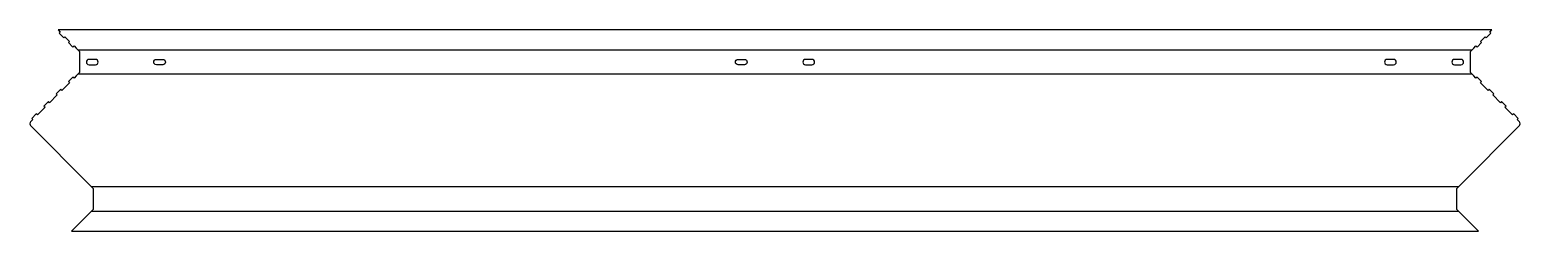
# Model space of a CAD drawing. Extents: x -1391 to 1391, y -187 to 187.
import ezdxf

# ---------------------------------------------------------------- set-up
doc = ezdxf.new("R2010")
doc.units = 0

msp = doc.modelspace()

# ---------------------------------------------------------------- linework, layer by layer
at = {"layer": '1'}
for points in [[(1389.7, 16.2), (1385.4, 20.5), (1387.6, 22.6), (1379.1, 31.1), (1376.9, 29), (1362.6, 43.3), (1364.7, 45.4), (1356.3, 53.9), (1354.1, 51.8), (1339.8, 66.1), (1341.9, 68.2), (1333.4, 76.7), (1331.3, 74.6), (1317, 88.9), (1319.1, 91), (1310.6, 99.5), (1308.5, 97.4), (1304.3, 101.6), (1298.4, 107.7), (1298.4, 147), (1304.3, 153.1), (1308.5, 157.4), (1310.6, 155.2), (1319.1, 163.7), (1317, 165.8), (1325.7, 174.5), (1327.8, 172.4), (1336.3, 180.9), (1334.2, 183), (1338.4, 187.2), (-1338.4, 187.2), (-1334.2, 183), (-1336.3, 180.9), (-1327.8, 172.4), (-1325.7, 174.5), (-1317, 165.8), (-1319.1, 163.7), (-1310.6, 155.2), (-1308.5, 157.4), (-1304.3, 153.1), (-1298.4, 147), (-1298.4, 107.7), (-1304.3, 101.6), (-1308.5, 97.4), (-1310.6, 99.5), (-1319.1, 91), (-1317, 88.9), (-1331.3, 74.6), (-1333.4, 76.7), (-1341.9, 68.2), (-1339.8, 66.1), (-1354.1, 51.8), (-1356.3, 53.9), (-1364.7, 45.4), (-1362.6, 43.3), (-1376.9, 29), (-1379.1, 31.1), (-1387.6, 22.6), (-1385.4, 20.5), (-1389.7, 16.2, 0.414214), (-1389.7, 9.2), (-1278.9, -101.6), (-1273, -107.7), (-1273, -147), (-1278.9, -153.1), (-1313, -187.2), (1313, -187.2), (1278.9, -153.1), (1273, -147), (1273, -107.7), (1278.9, -101.6), (1389.7, 9.2, 0.414214)], [(-1268.6, 132.4), (-1280.6, 132.4, 1), (-1280.6, 122.4), (-1268.6, 122.4, 1)], [(-1142.9, 132.4, -1), (-1142.9, 122.4), (-1154.9, 122.4, -1), (-1154.9, 132.4)], [(-56.9, 132.4, -1), (-56.9, 122.4), (-68.9, 122.4, -1), (-68.9, 132.4)], [(68.9, 132.4), (56.9, 132.4, 1), (56.9, 122.4), (68.9, 122.4, 1)], [(1154.9, 132.4), (1142.9, 132.4, 1), (1142.9, 122.4), (1154.9, 122.4, 1)], [(1280.6, 132.4), (1268.6, 132.4, 1), (1268.6, 122.4), (1280.6, 122.4, 1)]]:
    msp.add_lwpolyline(points, format="xyb", close=True, dxfattribs=at)
at = {"layer": '2'}
for p, q in [((-1301.3, 150.1), (1301.3, 150.1)), ((1301.3, 104.7), (-1301.3, 104.7)), ((1275.9, -104.7), (-1275.9, -104.7)), ((-1275.9, -150.1), (1275.9, -150.1))]:
    msp.add_line(p, q, dxfattribs=at)

doc.saveas('drawing.dxf')
